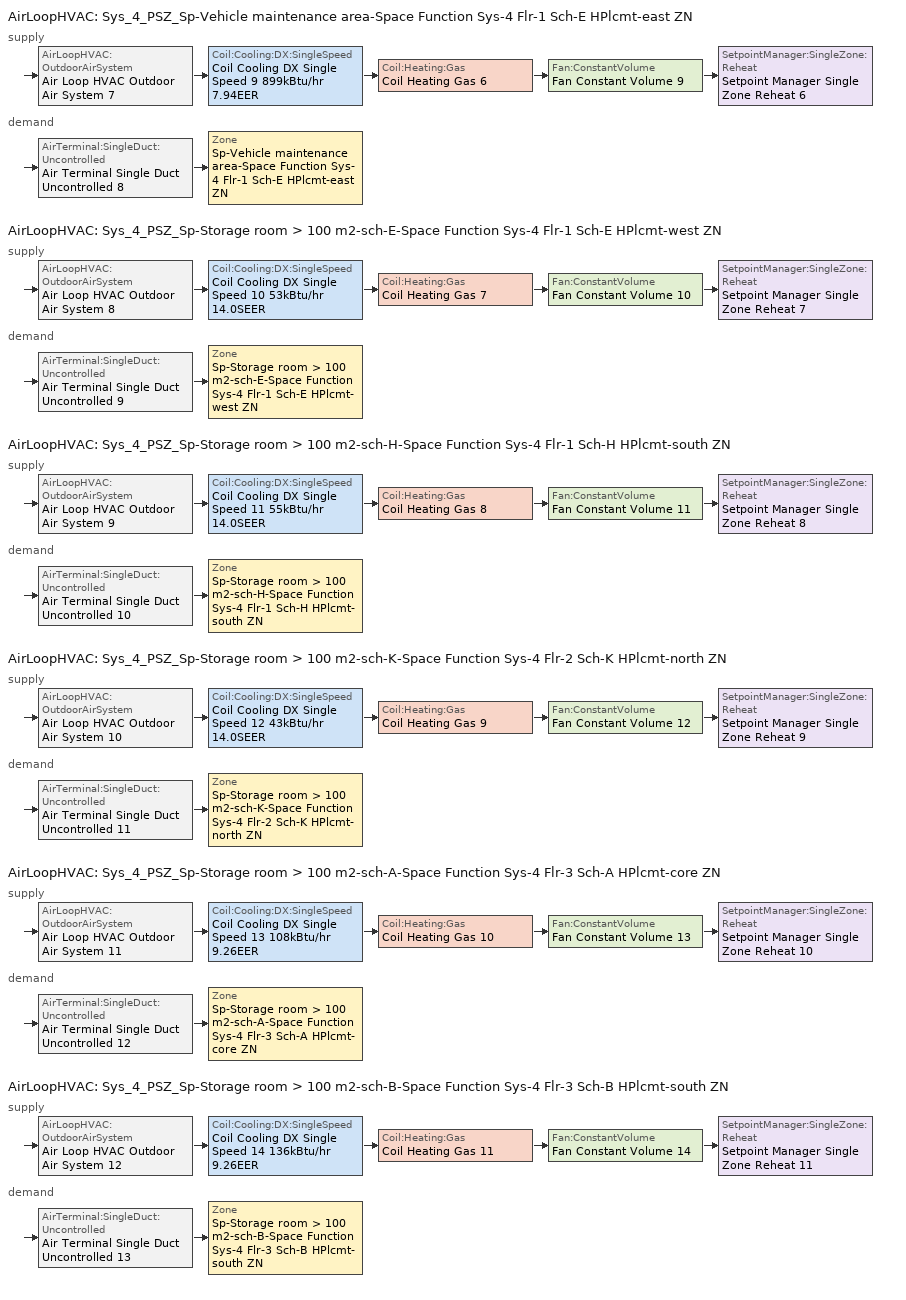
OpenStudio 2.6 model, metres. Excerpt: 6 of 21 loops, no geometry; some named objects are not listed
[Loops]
AirLoopHVAC 'Sys_4_PSZ_Sp-Vehicle maintenance area-Space Function Sys-4 Flr-1 Sch-E HPlcmt-east ZN'
 supply: AirLoopHVAC:OutdoorAirSystem 'Air Loop HVAC Outdoor Air System 7' > Coil:Cooling:DX:SingleSpeed 'Coil Cooling DX Single Speed 9 899kBtu/hr 7.94EER' > Coil:Heating:Gas 'Coil Heating Gas 6' > Fan:ConstantVolume 'Fan Constant Volume 9' > SetpointManager:SingleZone:Reheat 'Setpoint Manager Single Zone Reheat 6'
 demand: AirTerminal:SingleDuct:Uncontrolled 'Air Terminal Single Duct Uncontrolled 8' > Zone 'Sp-Vehicle maintenance area-Space Function Sys-4 Flr-1 Sch-E HPlcmt-east ZN'
AirLoopHVAC 'Sys_4_PSZ_Sp-Storage room > 100 m2-sch-E-Space Function Sys-4 Flr-1 Sch-E HPlcmt-west ZN'
 supply: AirLoopHVAC:OutdoorAirSystem 'Air Loop HVAC Outdoor Air System 8' > Coil:Cooling:DX:SingleSpeed 'Coil Cooling DX Single Speed 10 53kBtu/hr 14.0SEER' > Coil:Heating:Gas 'Coil Heating Gas 7' > Fan:ConstantVolume 'Fan Constant Volume 10' > SetpointManager:SingleZone:Reheat 'Setpoint Manager Single Zone Reheat 7'
 demand: AirTerminal:SingleDuct:Uncontrolled 'Air Terminal Single Duct Uncontrolled 9' > Zone 'Sp-Storage room > 100 m2-sch-E-Space Function Sys-4 Flr-1 Sch-E HPlcmt-west ZN'
AirLoopHVAC 'Sys_4_PSZ_Sp-Storage room > 100 m2-sch-H-Space Function Sys-4 Flr-1 Sch-H HPlcmt-south ZN'
 supply: AirLoopHVAC:OutdoorAirSystem 'Air Loop HVAC Outdoor Air System 9' > Coil:Cooling:DX:SingleSpeed 'Coil Cooling DX Single Speed 11 55kBtu/hr 14.0SEER' > Coil:Heating:Gas 'Coil Heating Gas 8' > Fan:ConstantVolume 'Fan Constant Volume 11' > SetpointManager:SingleZone:Reheat 'Setpoint Manager Single Zone Reheat 8'
 demand: AirTerminal:SingleDuct:Uncontrolled 'Air Terminal Single Duct Uncontrolled 10' > Zone 'Sp-Storage room > 100 m2-sch-H-Space Function Sys-4 Flr-1 Sch-H HPlcmt-south ZN'
AirLoopHVAC 'Sys_4_PSZ_Sp-Storage room > 100 m2-sch-K-Space Function Sys-4 Flr-2 Sch-K HPlcmt-north ZN'
 supply: AirLoopHVAC:OutdoorAirSystem 'Air Loop HVAC Outdoor Air System 10' > Coil:Cooling:DX:SingleSpeed 'Coil Cooling DX Single Speed 12 43kBtu/hr 14.0SEER' > Coil:Heating:Gas 'Coil Heating Gas 9' > Fan:ConstantVolume 'Fan Constant Volume 12' > SetpointManager:SingleZone:Reheat 'Setpoint Manager Single Zone Reheat 9'
 demand: AirTerminal:SingleDuct:Uncontrolled 'Air Terminal Single Duct Uncontrolled 11' > Zone 'Sp-Storage room > 100 m2-sch-K-Space Function Sys-4 Flr-2 Sch-K HPlcmt-north ZN'
AirLoopHVAC 'Sys_4_PSZ_Sp-Storage room > 100 m2-sch-A-Space Function Sys-4 Flr-3 Sch-A HPlcmt-core ZN'
 supply: AirLoopHVAC:OutdoorAirSystem 'Air Loop HVAC Outdoor Air System 11' > Coil:Cooling:DX:SingleSpeed 'Coil Cooling DX Single Speed 13 108kBtu/hr 9.26EER' > Coil:Heating:Gas 'Coil Heating Gas 10' > Fan:ConstantVolume 'Fan Constant Volume 13' > SetpointManager:SingleZone:Reheat 'Setpoint Manager Single Zone Reheat 10'
 demand: AirTerminal:SingleDuct:Uncontrolled 'Air Terminal Single Duct Uncontrolled 12' > Zone 'Sp-Storage room > 100 m2-sch-A-Space Function Sys-4 Flr-3 Sch-A HPlcmt-core ZN'
AirLoopHVAC 'Sys_4_PSZ_Sp-Storage room > 100 m2-sch-B-Space Function Sys-4 Flr-3 Sch-B HPlcmt-south ZN'
 supply: AirLoopHVAC:OutdoorAirSystem 'Air Loop HVAC Outdoor Air System 12' > Coil:Cooling:DX:SingleSpeed 'Coil Cooling DX Single Speed 14 136kBtu/hr 9.26EER' > Coil:Heating:Gas 'Coil Heating Gas 11' > Fan:ConstantVolume 'Fan Constant Volume 14' > SetpointManager:SingleZone:Reheat 'Setpoint Manager Single Zone Reheat 11'
 demand: AirTerminal:SingleDuct:Uncontrolled 'Air Terminal Single Duct Uncontrolled 13' > Zone 'Sp-Storage room > 100 m2-sch-B-Space Function Sys-4 Flr-3 Sch-B HPlcmt-south ZN'
[Sizing:Zone] Zone Cooling Design Supply Air Temperature Input Method=SupplyAirTemperature; Zone Cooling Design Supply Air Temperature {C}=13; Zone Cooling Design Supply Air Temperature Difference {deltaC}=11.11; Zone Heating Design Supply Air Temperature Input Method=SupplyAirTemperature; Zone Heating Design Supply Air Temperature {C}=43; Zone Heating Design Supply Air Temperature Difference {deltaC}=11.11; Zone Cooling Design Supply Air Humidity Ratio {kg-H2O/kg-air}=0.0085; Zone Heating Design Supply Air Humidity Ratio {kg-H2O/kg-air}=0.008; Zone Heating Sizing Factor=1.3; Zone Cooling Sizing Factor=1.1; Cooling Design Air Flow Method=DesignDay; Heating Design Air Flow Method=DesignDay; Account for Dedicated Outdoor Air System=No; Dedicated Outdoor Air System Control Strategy=NeutralSupplyAir; Dedicated Outdoor Air Low Setpoint Temperature for Design {C}=autosize; Dedicated Outdoor Air High Setpoint Temperature for Design {C}=autosize
Sp-Vehicle maintenance area-Space Function Sys-4 Flr-1 Sch-E HPlcmt-east ZN; Sp-Storage room > 100 m2-sch-E-Space Function Sys-4 Flr-1 Sch-E HPlcmt-west ZN; Sp-Storage room > 100 m2-sch-H-Space Function Sys-4 Flr-1 Sch-H HPlcmt-south ZN; Sp-Storage room > 100 m2-sch-K-Space Function Sys-4 Flr-2 Sch-K HPlcmt-north ZN; Sp-Storage room > 100 m2-sch-A-Space Function Sys-4 Flr-3 Sch-A HPlcmt-core ZN; Sp-Storage room > 100 m2-sch-B-Space Function Sys-4 Flr-3 Sch-B HPlcmt-south ZN
[Zone equipment]
Sp-Vehicle maintenance area-Space Function Sys-4 Flr-1 Sch-E HPlcmt-east ZN: Air Terminal Single Duct Uncontrolled 8, Zone HVAC Baseboard Convective Water 8
Sp-Storage room > 100 m2-sch-E-Space Function Sys-4 Flr-1 Sch-E HPlcmt-west ZN: Air Terminal Single Duct Uncontrolled 9, Zone HVAC Baseboard Convective Water 9
Sp-Storage room > 100 m2-sch-H-Space Function Sys-4 Flr-1 Sch-H HPlcmt-south ZN: Air Terminal Single Duct Uncontrolled 10, Zone HVAC Baseboard Convective Water 10
Sp-Storage room > 100 m2-sch-K-Space Function Sys-4 Flr-2 Sch-K HPlcmt-north ZN: Air Terminal Single Duct Uncontrolled 11, Zone HVAC Baseboard Convective Water 11
Sp-Storage room > 100 m2-sch-A-Space Function Sys-4 Flr-3 Sch-A HPlcmt-core ZN: Air Terminal Single Duct Uncontrolled 12, Zone HVAC Baseboard Convective Water 12
Sp-Storage room > 100 m2-sch-B-Space Function Sys-4 Flr-3 Sch-B HPlcmt-south ZN: Air Terminal Single Duct Uncontrolled 13, Zone HVAC Baseboard Convective Water 13
[AirLoopHVAC] Design Supply Air Flow Rate {m3/s}=AutoSize
Name | Availability Schedule
Sys_4_PSZ_Sp-Vehicle maintenance area-Space Function Sys-4 Flr-1 Sch-E HPlcmt-east ZN | Sys_4_PSZ_Sp-Vehicle maintenance area-Space Function Sys-4 Flr-1 Sch-E HPlcmt-east ZN Occ Sch
Sys_4_PSZ_Sp-Storage room > 100 m2-sch-E-Space Function Sys-4 Flr-1 Sch-E HPlcmt-west ZN | Sys_4_PSZ_Sp-Storage room > 100 m2-sch-E-Space Function Sys-4 Flr-1 Sch-E HPlcmt-west ZN Occ Sch
Sys_4_PSZ_Sp-Storage room > 100 m2-sch-H-Space Function Sys-4 Flr-1 Sch-H HPlcmt-south ZN | Sys_4_PSZ_Sp-Storage room > 100 m2-sch-H-Space Function Sys-4 Flr-1 Sch-H HPlcmt-south ZN Occ Sch
Sys_4_PSZ_Sp-Storage room > 100 m2-sch-K-Space Function Sys-4 Flr-2 Sch-K HPlcmt-north ZN | Sys_4_PSZ_Sp-Storage room > 100 m2-sch-K-Space Function Sys-4 Flr-2 Sch-K HPlcmt-north ZN Occ Sch
Sys_4_PSZ_Sp-Storage room > 100 m2-sch-A-Space Function Sys-4 Flr-3 Sch-A HPlcmt-core ZN | Sys_4_PSZ_Sp-Storage room > 100 m2-sch-A-Space Function Sys-4 Flr-3 Sch-A HPlcmt-core ZN Occ Sch
Sys_4_PSZ_Sp-Storage room > 100 m2-sch-B-Space Function Sys-4 Flr-3 Sch-B HPlcmt-south ZN | Sys_4_PSZ_Sp-Storage room > 100 m2-sch-B-Space Function Sys-4 Flr-3 Sch-B HPlcmt-south ZN Occ Sch
[Sizing:System] Type of Load to Size On=Sensible; Design Outdoor Air Flow Rate {m3/s}=Autosize; Minimum System Air Flow Ratio=1; Preheat Design Temperature {C}=7; Preheat Design Humidity Ratio {kg-H2O/kg-Air}=0.008; Precool Design Temperature {C}=13; Precool Design Humidity Ratio {kg-H2O/kg-Air}=0.008; Central Cooling Design Supply Air Temperature {C}=13; Central Heating Design Supply Air Temperature {C}=43; Sizing Option=NonCoincident; 100% Outdoor Air in Cooling=No; 100% Outdoor Air in Heating=No; Central Cooling Design Supply Air Humidity Ratio {kg-H2O/kg-Air}=0.0085; Central Heating Design Supply Air Humidity Ratio {kg-H2O/kg-Air}=0.008; Cooling Design Air Flow Method=DesignDay; Cooling Design Air Flow Rate {m3/s}=0; Heating Design Air Flow Method=DesignDay; Heating Design Air Flow Rate {m3/s}=0; System Outdoor Air Method=ZoneSum; Zone Maximum Outdoor Air Fraction=1; Cooling Supply Air Flow Rate Per Floor Area {m3/s-m2}=0.00996765; Cooling Fraction of Autosized Cooling Supply Air Flow Rate=1; Cooling Supply Air Flow Rate Per Unit Cooling Capacity {m3/s-W}=3.94755e-05; Heating Supply Air Flow Rate Per Floor Area {m3/s-m2}=0.00996765; Heating Fraction of Autosized Heating Supply Air Flow Rate=1; Heating Fraction of Autosized Cooling Supply Air Flow Rate=1; Heating Supply Air Flow Rate Per Unit Heating Capacity {m3/s-W}=3.15882e-05; Cooling Design Capacity Method=CoolingDesignCapacity; Cooling Design Capacity {W}=autosize; Cooling Design Capacity Per Floor Area {W/m2}=234.7; Fraction of Autosized Cooling Design Capacity=1; Heating Design Capacity Method=HeatingDesignCapacity; Heating Design Capacity {W}=autosize; Heating Design Capacity Per Floor Area {W/m2}=157; Fraction of Autosized Heating Design Capacity=1; Central Cooling Capacity Control Method=OnOff
Sys_4_PSZ_Sp-Vehicle maintenance area-Space Function Sys-4 Flr-1 Sch-E HPlcmt-east ZN; Sys_4_PSZ_Sp-Storage room > 100 m2-sch-E-Space Function Sys-4 Flr-1 Sch-E HPlcmt-west ZN; Sys_4_PSZ_Sp-Storage room > 100 m2-sch-H-Space Function Sys-4 Flr-1 Sch-H HPlcmt-south ZN; Sys_4_PSZ_Sp-Storage room > 100 m2-sch-K-Space Function Sys-4 Flr-2 Sch-K HPlcmt-north ZN; Sys_4_PSZ_Sp-Storage room > 100 m2-sch-A-Space Function Sys-4 Flr-3 Sch-A HPlcmt-core ZN; Sys_4_PSZ_Sp-Storage room > 100 m2-sch-B-Space Function Sys-4 Flr-3 Sch-B HPlcmt-south ZN
[Fan:ConstantVolume] Availability Schedule=Always On Discrete; Fan Efficiency=0.39975; Pressure Rise {Pa}=640; Maximum Flow Rate {m3/s}=AutoSize; Motor Efficiency=0.615
Fan Constant Volume 9; Fan Constant Volume 10; Fan Constant Volume 11; Fan Constant Volume 12; Fan Constant Volume 13; Fan Constant Volume 14
[Coil:Cooling:DX:SingleSpeed] Availability Schedule=Always On Discrete; Rated Total Cooling Capacity {W}=autosize; Rated Sensible Heat Ratio=autosize; Rated Air Flow Rate {m3/s}=autosize; Rated Evaporator Fan Power Per Volume Flow Rate {W/(m3/s)}=773.3; Total Cooling Capacity Function of Temperature Curve=DXCOOL-NECB2011-REF-CAPFT; Total Cooling Capacity Function of Flow Fraction Curve=DXCOOL-NECB2011-REF-CAPFFLOW; Energy Input Ratio Function of Temperature Curve=DXCOOL-NECB2011-REF-COOLEIRFT; Energy Input Ratio Function of Flow Fraction Curve=DXCOOL-NECB2011-REF-COOLEIRFFLOW; Part Load Fraction Correlation Curve=DXCOOL-NECB2011-REF-COOLPLFFPLR; Condenser Type=AirCooled; Evaporative Condenser Effectiveness=0; Evaporative Condenser Air Flow Rate {m3/s}=Autosize; Evaporative Condenser Pump Rated Power Consumption {W}=Autosize; Crankcase Heater Capacity {W}=0; Maximum Outdoor Dry-Bulb Temperature for Crankcase Heater Operation {C}=0; Basin Heater Capacity {W/K}=0; Basin Heater Setpoint Temperature {C}=10
Name | Rated COP {W/W}
Coil Cooling DX Single Speed 9 899kBtu/hr 7.94EER | 3.24325
Coil Cooling DX Single Speed 10 53kBtu/hr 14.0SEER; Coil Cooling DX Single Speed 11 55kBtu/hr 14.0SEER; Coil Cooling DX Single Speed 12 43kBtu/hr 14.0SEER | 3.8248
Coil Cooling DX Single Speed 13 108kBtu/hr 9.26EER | 3.20845
Coil Cooling DX Single Speed 14 136kBtu/hr 9.26EER | 3.22846
[Controller:OutdoorAir] Minimum Outdoor Air Flow Rate {m3/s}=autosize; Maximum Outdoor Air Flow Rate {m3/s}=Autosize; Economizer Control Action Type=ModulateFlow; Lockout Type=NoLockout; Minimum Limit Type=FixedMinimum; High Humidity Control=No; Heat Recovery Bypass Control Type=BypassWhenOAFlowGreaterThanMinimum
Name | Economizer Control Type | Minimum Outdoor Air Schedule | Controller Mechanical Ventilation | Economizer Maximum Limit Dry-Bulb Temperature {C} | Economizer Maximum Limit Enthalpy {J/kg} | Economizer Minimum Limit Dry-Bulb Temperature {C}
Controller Outdoor Air 7 | DifferentialEnthalpy | Sys_4_PSZ_Sp-Vehicle maintenance area-Space Function Sys-4 Flr-1 Sch-E HPlcmt-east ZN Occ Sch | Controller Mechanical Ventilation 7
Controller Outdoor Air 8 | NoEconomizer | Sys_4_PSZ_Sp-Storage room > 100 m2-sch-E-Space Function Sys-4 Flr-1 Sch-E HPlcmt-west ZN Occ Sch | Controller Mechanical Ventilation 8 | 28 | 64000 | -100
Controller Outdoor Air 9 | NoEconomizer | Sys_4_PSZ_Sp-Storage room > 100 m2-sch-H-Space Function Sys-4 Flr-1 Sch-H HPlcmt-south ZN Occ Sch | Controller Mechanical Ventilation 9 | 28 | 64000 | -100
Controller Outdoor Air 10 | NoEconomizer | Sys_4_PSZ_Sp-Storage room > 100 m2-sch-K-Space Function Sys-4 Flr-2 Sch-K HPlcmt-north ZN Occ Sch | Controller Mechanical Ventilation 10 | 28 | 64000 | -100
Controller Outdoor Air 11 | DifferentialEnthalpy | Sys_4_PSZ_Sp-Storage room > 100 m2-sch-A-Space Function Sys-4 Flr-3 Sch-A HPlcmt-core ZN Occ Sch | Controller Mechanical Ventilation 11
Controller Outdoor Air 12 | DifferentialEnthalpy | Sys_4_PSZ_Sp-Storage room > 100 m2-sch-B-Space Function Sys-4 Flr-3 Sch-B HPlcmt-south ZN Occ Sch | Controller Mechanical Ventilation 12
[Controller:MechanicalVentilation] Availability Schedule=Always On Discrete; System Outdoor Air Method=ZoneSum
Controller Mechanical Ventilation 7; Controller Mechanical Ventilation 8; Controller Mechanical Ventilation 9; Controller Mechanical Ventilation 10; Controller Mechanical Ventilation 11; Controller Mechanical Ventilation 12
[AirLoopHVAC:OutdoorAirSystem]
Name | Controller
Air Loop HVAC Outdoor Air System 7 | Controller Outdoor Air 7
Air Loop HVAC Outdoor Air System 8 | Controller Outdoor Air 8
Air Loop HVAC Outdoor Air System 9 | Controller Outdoor Air 9
Air Loop HVAC Outdoor Air System 10 | Controller Outdoor Air 10
Air Loop HVAC Outdoor Air System 11 | Controller Outdoor Air 11
Air Loop HVAC Outdoor Air System 12 | Controller Outdoor Air 12
[AirTerminal:SingleDuct:Uncontrolled] Availability Schedule=Always On Discrete; Maximum Air Flow Rate {m3/s}=AutoSize
Air Terminal Single Duct Uncontrolled 8; Air Terminal Single Duct Uncontrolled 9; Air Terminal Single Duct Uncontrolled 10; Air Terminal Single Duct Uncontrolled 11; Air Terminal Single Duct Uncontrolled 12; Air Terminal Single Duct Uncontrolled 13
[Coil:Heating:Gas] Availability Schedule=Always On Discrete; Nominal Capacity {W}=AutoSize; Parasitic Electric Load {W}=0; Part Load Fraction Correlation Curve=FURNACE-EFFPLR-NECB2011; Parasitic Gas Load {W}=0
Name | Gas Burner Efficiency
Coil Heating Gas 6; Coil Heating Gas 7; Coil Heating Gas 8; Coil Heating Gas 10; Coil Heating Gas 11 | 0.81
Coil Heating Gas 9 | 0.924
[SetpointManager:SingleZone:Reheat] Minimum Supply Air Temperature {C}=13; Maximum Supply Air Temperature {C}=43
Name | Control Zone
Setpoint Manager Single Zone Reheat 6 | Sp-Vehicle maintenance area-Space Function Sys-4 Flr-1 Sch-E HPlcmt-east ZN
Setpoint Manager Single Zone Reheat 7 | Sp-Storage room > 100 m2-sch-E-Space Function Sys-4 Flr-1 Sch-E HPlcmt-west ZN
Setpoint Manager Single Zone Reheat 8 | Sp-Storage room > 100 m2-sch-H-Space Function Sys-4 Flr-1 Sch-H HPlcmt-south ZN
Setpoint Manager Single Zone Reheat 9 | Sp-Storage room > 100 m2-sch-K-Space Function Sys-4 Flr-2 Sch-K HPlcmt-north ZN
Setpoint Manager Single Zone Reheat 10 | Sp-Storage room > 100 m2-sch-A-Space Function Sys-4 Flr-3 Sch-A HPlcmt-core ZN
Setpoint Manager Single Zone Reheat 11 | Sp-Storage room > 100 m2-sch-B-Space Function Sys-4 Flr-3 Sch-B HPlcmt-south ZN
[HeatExchanger:AirToAir:SensibleAndLatent] Availability Schedule=Always On Discrete; Nominal Supply Air Flow Rate {m3/s}=autosize; Sensible Effectiveness at 100% Heating Air Flow=0.5; Latent Effectiveness at 100% Heating Air Flow=0.5; Sensible Effectiveness at 75% Heating Air Flow=0.5; Latent Effectiveness at 75% Heating Air Flow=0.5; Sensible Effectiveness at 100% Cooling Air Flow=0.5; Latent Effectiveness at 100% Cooling Air Flow=0.5; Sensible Effectiveness at 75% Cooling Air Flow=0.5; Latent Effectiveness at 75% Cooling Air Flow=0.5; Supply Air Outlet Temperature Control=Yes; Heat Exchanger Type=Rotary; Frost Control Type=ExhaustOnly; Threshold Temperature {C}=-23.3; Initial Defrost Time Fraction=0.167; Rate of Defrost Time Fraction Increase {1/K}=1.44; Economizer Lockout=Yes
Name | Nominal Electric Power {W}
Sys_1_Make-up air unit ERV | 1585.41
Sys_3_PSZ Sp-Convention centre exhibit space-Space Function Sys-3 Flr-3 Sch-C HPlcmt-west ZN ERV | 1211.81
Sys_3_PSZ Sp-Dormitory living quarters-Space Function Sys-3 Flr-2 Sch-G HPlcmt-south ZN ERV | 801.761
Sys_3_PSZ Sp-Workshop-Space Function Sys-3 Flr-2 Sch-A HPlcmt-east ZN ERV | 2646.99
Sys_4_PSZ_Sp-Storage room <= 5 m2 <= 100 m2-sch-I-Space Function Sys-4 Flr-4 Sch-I HPlcmt-core ZN ERV; Sys_4_PSZ_Sp-Storage room > 100 m2-sch-A-Space Function Sys-4 Flr-3 Sch-A HPlcmt-core ZN ERV; Sys_4_PSZ_Sp-Storage room > 100 m2-sch-I-Space Function Sys-4 Flr-1 Sch-I HPlcmt-core ZN ERV | 687.8575
Sys_4_PSZ_Sp-Storage room <= 5 m2 <= 100 m2-sch-J-Space Function Sys-4 Flr-4 Sch-J HPlcmt-south ZN ERV; Sys_4_PSZ_Sp-Storage room <= 5 m2 <= 100 m2-sch-K-Space Function Sys-4 Flr-4 Sch-K HPlcmt-east ZN ERV; Sys_4_PSZ_Sp-Storage room > 100 m2-sch-B-Space Function Sys-4 Flr-3 Sch-B HPlcmt-south ZN ERV; Sys_4_PSZ_Sp-Storage room > 100 m2-sch-C-Space Function Sys-4 Flr-4 Sch-C HPlcmt-north ZN ERV; Sys_4_PSZ_Sp-Storage room > 100 m2-sch-D-Space Function Sys-4 Flr-3 Sch-D HPlcmt-east ZN ERV; Sys_4_PSZ_Sp-Storage room > 100 m2-sch-E-Space Function Sys-4 Flr-1 Sch-E HPlcmt-west ZN ERV; Sys_4_PSZ_Sp-Storage room > 100 m2-sch-F-Space Function Sys-4 Flr-3 Sch-F HPlcmt-north ZN ERV; Sys_4_PSZ_Sp-Storage room > 100 m2-sch-G-Space Function Sys-4 Flr-1 Sch-G HPlcmt-north ZN ERV; Sys_4_PSZ_Sp-Storage room > 100 m2-sch-H-Space Function Sys-4 Flr-1 Sch-H HPlcmt-south ZN ERV; Sys_4_PSZ_Sp-Storage room > 100 m2-sch-J-Space Function Sys-4 Flr-4 Sch-J HPlcmt-west ZN ERV; Sys_4_PSZ_Sp-Storage room > 100 m2-sch-K-Space Function Sys-4 Flr-2 Sch-K HPlcmt-north ZN ERV | 528.393
Sys_4_PSZ_Sp-Vehicle maintenance area-Space Function Sys-4 Flr-1 Sch-E HPlcmt-east ZN ERV | 10301.3
[SetpointManager:OutdoorAirPretreat] Minimum Setpoint Temperature {C}=-99; Maximum Setpoint Temperature {C}=99; Minimum Setpoint Humidity Ratio {kgWater/kgDryAir}=1e-05; Maximum Setpoint Humidity Ratio {kgWater/kgDryAir}=1
Setpoint Manager Outdoor Air Pretreat 1; Setpoint Manager Outdoor Air Pretreat 2; Setpoint Manager Outdoor Air Pretreat 3; Setpoint Manager Outdoor Air Pretreat 4; Setpoint Manager Outdoor Air Pretreat 5; Setpoint Manager Outdoor Air Pretreat 6; Setpoint Manager Outdoor Air Pretreat 7; Setpoint Manager Outdoor Air Pretreat 8; Setpoint Manager Outdoor Air Pretreat 9; Setpoint Manager Outdoor Air Pretreat 10; Setpoint Manager Outdoor Air Pretreat 11; Setpoint Manager Outdoor Air Pretreat 12; Setpoint Manager Outdoor Air Pretreat 13; Setpoint Manager Outdoor Air Pretreat 14; Setpoint Manager Outdoor Air Pretreat 15; Setpoint Manager Outdoor Air Pretreat 16; Setpoint Manager Outdoor Air Pretreat 17; Setpoint Manager Outdoor Air Pretreat 18; Setpoint Manager Outdoor Air Pretreat 19
[AvailabilityManager:NightCycle] Control Type=CycleOnAny; Thermostat Tolerance {deltaC}=1; Cycling Run Time {s}=3600
Availability Manager Night Cycle 1; Availability Manager Night Cycle 2; Availability Manager Night Cycle 3; Availability Manager Night Cycle 4; Availability Manager Night Cycle 5; Availability Manager Night Cycle 6; Availability Manager Night Cycle 7; Availability Manager Night Cycle 8; Availability Manager Night Cycle 9; Availability Manager Night Cycle 10; Availability Manager Night Cycle 11; Availability Manager Night Cycle 12; Availability Manager Night Cycle 13; Availability Manager Night Cycle 14; Availability Manager Night Cycle 15; Availability Manager Night Cycle 16; Availability Manager Night Cycle 17; Availability Manager Night Cycle 18; Availability Manager Night Cycle 19
[Schedule:Ruleset]
Name | Default Day Schedule | Summer Design Day Schedule | Winter Design Day Schedule
Sys_4_PSZ_Sp-Storage room > 100 m2-sch-A-Space Function Sys-4 Flr-3 Sch-A HPlcmt-core ZN Occ Sch | Sys_4_PSZ_Sp-Storage room > 100 m2-sch-A-Space Function Sys-4 Flr-3 Sch-A HPlcmt-core ZN Occ Sch Default | Sys_4_PSZ_Sp-Storage room > 100 m2-sch-A-Space Function Sys-4 Flr-3 Sch-A HPlcmt-core ZN Occ Sch Summer Design Day | Sys_4_PSZ_Sp-Storage room > 100 m2-sch-A-Space Function Sys-4 Flr-3 Sch-A HPlcmt-core ZN Occ Sch Winter Design Day
Sys_4_PSZ_Sp-Storage room > 100 m2-sch-B-Space Function Sys-4 Flr-3 Sch-B HPlcmt-south ZN Occ Sch | Sys_4_PSZ_Sp-Storage room > 100 m2-sch-B-Space Function Sys-4 Flr-3 Sch-B HPlcmt-south ZN Occ Sch Default | Sys_4_PSZ_Sp-Storage room > 100 m2-sch-B-Space Function Sys-4 Flr-3 Sch-B HPlcmt-south ZN Occ Sch Summer Design Day | Sys_4_PSZ_Sp-Storage room > 100 m2-sch-B-Space Function Sys-4 Flr-3 Sch-B HPlcmt-south ZN Occ Sch Winter Design Day
Sys_4_PSZ_Sp-Storage room > 100 m2-sch-E-Space Function Sys-4 Flr-1 Sch-E HPlcmt-west ZN Occ Sch | Sys_4_PSZ_Sp-Storage room > 100 m2-sch-E-Space Function Sys-4 Flr-1 Sch-E HPlcmt-west ZN Occ Sch Default | Sys_4_PSZ_Sp-Storage room > 100 m2-sch-E-Space Function Sys-4 Flr-1 Sch-E HPlcmt-west ZN Occ Sch Summer Design Day | Sys_4_PSZ_Sp-Storage room > 100 m2-sch-E-Space Function Sys-4 Flr-1 Sch-E HPlcmt-west ZN Occ Sch Winter Design Day
Sys_4_PSZ_Sp-Storage room > 100 m2-sch-H-Space Function Sys-4 Flr-1 Sch-H HPlcmt-south ZN Occ Sch | Sys_4_PSZ_Sp-Storage room > 100 m2-sch-H-Space Function Sys-4 Flr-1 Sch-H HPlcmt-south ZN Occ Sch Default | Sys_4_PSZ_Sp-Storage room > 100 m2-sch-H-Space Function Sys-4 Flr-1 Sch-H HPlcmt-south ZN Occ Sch Summer Design Day | Sys_4_PSZ_Sp-Storage room > 100 m2-sch-H-Space Function Sys-4 Flr-1 Sch-H HPlcmt-south ZN Occ Sch Winter Design Day
Sys_4_PSZ_Sp-Storage room > 100 m2-sch-K-Space Function Sys-4 Flr-2 Sch-K HPlcmt-north ZN Occ Sch | Sys_4_PSZ_Sp-Storage room > 100 m2-sch-K-Space Function Sys-4 Flr-2 Sch-K HPlcmt-north ZN Occ Sch Default | Sys_4_PSZ_Sp-Storage room > 100 m2-sch-K-Space Function Sys-4 Flr-2 Sch-K HPlcmt-north ZN Occ Sch Summer Design Day | Sys_4_PSZ_Sp-Storage room > 100 m2-sch-K-Space Function Sys-4 Flr-2 Sch-K HPlcmt-north ZN Occ Sch Winter Design Day
Sys_4_PSZ_Sp-Vehicle maintenance area-Space Function Sys-4 Flr-1 Sch-E HPlcmt-east ZN Occ Sch | Sys_4_PSZ_Sp-Vehicle maintenance area-Space Function Sys-4 Flr-1 Sch-E HPlcmt-east ZN Occ Sch Default | Sys_4_PSZ_Sp-Vehicle maintenance area-Space Function Sys-4 Flr-1 Sch-E HPlcmt-east ZN Occ Sch Summer Design Day | Sys_4_PSZ_Sp-Vehicle maintenance area-Space Function Sys-4 Flr-1 Sch-E HPlcmt-east ZN Occ Sch Winter Design Day
[Schedule:Day]
Sys_4_PSZ_Sp-Storage room > 100 m2-sch-A-Space Function Sys-4 Flr-3 Sch-A HPlcmt-core ZN Occ Sch Default; Sys_4_PSZ_Sp-Storage room > 100 m2-sch-A-Space Function Sys-4 Flr-3 Sch-A HPlcmt-core ZN Occ Sch Winter Design Day; Sys_4_PSZ_Sp-Storage room > 100 m2-sch-A-Space Function Sys-4 Flr-3 Sch-A HPlcmt-core ZN Occ Sch Summer Design Day; Sys_4_PSZ_Sp-Storage room > 100 m2-sch-B-Space Function Sys-4 Flr-3 Sch-B HPlcmt-south ZN Occ Sch Default; Sys_4_PSZ_Sp-Storage room > 100 m2-sch-B-Space Function Sys-4 Flr-3 Sch-B HPlcmt-south ZN Occ Sch Winter Design Day; Sys_4_PSZ_Sp-Storage room > 100 m2-sch-B-Space Function Sys-4 Flr-3 Sch-B HPlcmt-south ZN Occ Sch Summer Design Day; Sys_4_PSZ_Sp-Storage room > 100 m2-sch-E-Space Function Sys-4 Flr-1 Sch-E HPlcmt-west ZN Occ Sch Default; Sys_4_PSZ_Sp-Storage room > 100 m2-sch-E-Space Function Sys-4 Flr-1 Sch-E HPlcmt-west ZN Occ Sch Winter Design Day; Sys_4_PSZ_Sp-Storage room > 100 m2-sch-E-Space Function Sys-4 Flr-1 Sch-E HPlcmt-west ZN Occ Sch Summer Design Day; Sys_4_PSZ_Sp-Storage room > 100 m2-sch-H-Space Function Sys-4 Flr-1 Sch-H HPlcmt-south ZN Occ Sch Default; Sys_4_PSZ_Sp-Storage room > 100 m2-sch-H-Space Function Sys-4 Flr-1 Sch-H HPlcmt-south ZN Occ Sch Winter Design Day; Sys_4_PSZ_Sp-Storage room > 100 m2-sch-H-Space Function Sys-4 Flr-1 Sch-H HPlcmt-south ZN Occ Sch Summer Design Day; Sys_4_PSZ_Sp-Storage room > 100 m2-sch-H-Space Function Sys-4 Flr-1 Sch-H HPlcmt-south ZN Occ Sch Monday; Sys_4_PSZ_Sp-Storage room > 100 m2-sch-H-Space Function Sys-4 Flr-1 Sch-H HPlcmt-south ZN Occ Sch Tuesday; Sys_4_PSZ_Sp-Storage room > 100 m2-sch-H-Space Function Sys-4 Flr-1 Sch-H HPlcmt-south ZN Occ Sch Wednesday; Sys_4_PSZ_Sp-Storage room > 100 m2-sch-H-Space Function Sys-4 Flr-1 Sch-H HPlcmt-south ZN Occ Sch Thursday; Sys_4_PSZ_Sp-Storage room > 100 m2-sch-H-Space Function Sys-4 Flr-1 Sch-H HPlcmt-south ZN Occ Sch Friday; Sys_4_PSZ_Sp-Storage room > 100 m2-sch-H-Space Function Sys-4 Flr-1 Sch-H HPlcmt-south ZN Occ Sch Saturday; Sys_4_PSZ_Sp-Storage room > 100 m2-sch-H-Space Function Sys-4 Flr-1 Sch-H HPlcmt-south ZN Occ Sch Sunday; Sys_4_PSZ_Sp-Storage room > 100 m2-sch-K-Space Function Sys-4 Flr-2 Sch-K HPlcmt-north ZN Occ Sch Default; Sys_4_PSZ_Sp-Storage room > 100 m2-sch-K-Space Function Sys-4 Flr-2 Sch-K HPlcmt-north ZN Occ Sch Winter Design Day; Sys_4_PSZ_Sp-Storage room > 100 m2-sch-K-Space Function Sys-4 Flr-2 Sch-K HPlcmt-north ZN Occ Sch Summer Design Day; Sys_4_PSZ_Sp-Vehicle maintenance area-Space Function Sys-4 Flr-1 Sch-E HPlcmt-east ZN Occ Sch Default; Sys_4_PSZ_Sp-Vehicle maintenance area-Space Function Sys-4 Flr-1 Sch-E HPlcmt-east ZN Occ Sch Winter Design Day; Sys_4_PSZ_Sp-Vehicle maintenance area-Space Function Sys-4 Flr-1 Sch-E HPlcmt-east ZN Occ Sch Summer Design Day: 24, 0, 1
Sys_4_PSZ_Sp-Storage room > 100 m2-sch-A-Space Function Sys-4 Flr-3 Sch-A HPlcmt-core ZN Occ Sch Monday; Sys_4_PSZ_Sp-Storage room > 100 m2-sch-A-Space Function Sys-4 Flr-3 Sch-A HPlcmt-core ZN Occ Sch Tuesday; Sys_4_PSZ_Sp-Storage room > 100 m2-sch-A-Space Function Sys-4 Flr-3 Sch-A HPlcmt-core ZN Occ Sch Wednesday; Sys_4_PSZ_Sp-Storage room > 100 m2-sch-A-Space Function Sys-4 Flr-3 Sch-A HPlcmt-core ZN Occ Sch Thursday; Sys_4_PSZ_Sp-Storage room > 100 m2-sch-A-Space Function Sys-4 Flr-3 Sch-A HPlcmt-core ZN Occ Sch Friday; Sys_4_PSZ_Sp-Storage room > 100 m2-sch-E-Space Function Sys-4 Flr-1 Sch-E HPlcmt-west ZN Occ Sch Monday; Sys_4_PSZ_Sp-Storage room > 100 m2-sch-E-Space Function Sys-4 Flr-1 Sch-E HPlcmt-west ZN Occ Sch Tuesday; Sys_4_PSZ_Sp-Storage room > 100 m2-sch-E-Space Function Sys-4 Flr-1 Sch-E HPlcmt-west ZN Occ Sch Wednesday; Sys_4_PSZ_Sp-Storage room > 100 m2-sch-E-Space Function Sys-4 Flr-1 Sch-E HPlcmt-west ZN Occ Sch Thursday; Sys_4_PSZ_Sp-Storage room > 100 m2-sch-E-Space Function Sys-4 Flr-1 Sch-E HPlcmt-west ZN Occ Sch Friday; Sys_4_PSZ_Sp-Vehicle maintenance area-Space Function Sys-4 Flr-1 Sch-E HPlcmt-east ZN Occ Sch Monday; Sys_4_PSZ_Sp-Vehicle maintenance area-Space Function Sys-4 Flr-1 Sch-E HPlcmt-east ZN Occ Sch Tuesday; Sys_4_PSZ_Sp-Vehicle maintenance area-Space Function Sys-4 Flr-1 Sch-E HPlcmt-east ZN Occ Sch Wednesday; Sys_4_PSZ_Sp-Vehicle maintenance area-Space Function Sys-4 Flr-1 Sch-E HPlcmt-east ZN Occ Sch Thursday; Sys_4_PSZ_Sp-Vehicle maintenance area-Space Function Sys-4 Flr-1 Sch-E HPlcmt-east ZN Occ Sch Friday: 8, 0, 0, 19, 0, 1, 24, 0, 0
Sys_4_PSZ_Sp-Storage room > 100 m2-sch-A-Space Function Sys-4 Flr-3 Sch-A HPlcmt-core ZN Occ Sch Saturday; Sys_4_PSZ_Sp-Storage room > 100 m2-sch-A-Space Function Sys-4 Flr-3 Sch-A HPlcmt-core ZN Occ Sch Sunday; Sys_4_PSZ_Sp-Storage room > 100 m2-sch-E-Space Function Sys-4 Flr-1 Sch-E HPlcmt-west ZN Occ Sch Sunday; Sys_4_PSZ_Sp-Vehicle maintenance area-Space Function Sys-4 Flr-1 Sch-E HPlcmt-east ZN Occ Sch Sunday: 24, 0, 0
Sys_4_PSZ_Sp-Storage room > 100 m2-sch-B-Space Function Sys-4 Flr-3 Sch-B HPlcmt-south ZN Occ Sch Monday; Sys_4_PSZ_Sp-Storage room > 100 m2-sch-B-Space Function Sys-4 Flr-3 Sch-B HPlcmt-south ZN Occ Sch Tuesday; Sys_4_PSZ_Sp-Storage room > 100 m2-sch-B-Space Function Sys-4 Flr-3 Sch-B HPlcmt-south ZN Occ Sch Wednesday; Sys_4_PSZ_Sp-Storage room > 100 m2-sch-B-Space Function Sys-4 Flr-3 Sch-B HPlcmt-south ZN Occ Sch Thursday; Sys_4_PSZ_Sp-Storage room > 100 m2-sch-B-Space Function Sys-4 Flr-3 Sch-B HPlcmt-south ZN Occ Sch Friday: 1, 0, 1, 10, 0, 0, 24, 0, 1
Sys_4_PSZ_Sp-Storage room > 100 m2-sch-B-Space Function Sys-4 Flr-3 Sch-B HPlcmt-south ZN Occ Sch Saturday: 2, 0, 1, 10, 0, 0, 24, 0, 1
Sys_4_PSZ_Sp-Storage room > 100 m2-sch-B-Space Function Sys-4 Flr-3 Sch-B HPlcmt-south ZN Occ Sch Sunday: 1, 0, 0, 2, 0, 1, 11, 0, 0, 23, 0, 1, 24, 0, 0
Sys_4_PSZ_Sp-Storage room > 100 m2-sch-E-Space Function Sys-4 Flr-1 Sch-E HPlcmt-west ZN Occ Sch Saturday; Sys_4_PSZ_Sp-Vehicle maintenance area-Space Function Sys-4 Flr-1 Sch-E HPlcmt-east ZN Occ Sch Saturday: 9, 0, 0, 13, 0, 1, 24, 0, 0
Sys_4_PSZ_Sp-Storage room > 100 m2-sch-K-Space Function Sys-4 Flr-2 Sch-K HPlcmt-north ZN Occ Sch Monday; Sys_4_PSZ_Sp-Storage room > 100 m2-sch-K-Space Function Sys-4 Flr-2 Sch-K HPlcmt-north ZN Occ Sch Tuesday; Sys_4_PSZ_Sp-Storage room > 100 m2-sch-K-Space Function Sys-4 Flr-2 Sch-K HPlcmt-north ZN Occ Sch Wednesday; Sys_4_PSZ_Sp-Storage room > 100 m2-sch-K-Space Function Sys-4 Flr-2 Sch-K HPlcmt-north ZN Occ Sch Thursday; Sys_4_PSZ_Sp-Storage room > 100 m2-sch-K-Space Function Sys-4 Flr-2 Sch-K HPlcmt-north ZN Occ Sch Friday; Sys_4_PSZ_Sp-Storage room > 100 m2-sch-K-Space Function Sys-4 Flr-2 Sch-K HPlcmt-north ZN Occ Sch Saturday; Sys_4_PSZ_Sp-Storage room > 100 m2-sch-K-Space Function Sys-4 Flr-2 Sch-K HPlcmt-north ZN Occ Sch Sunday: 6, 0, 0, 20, 0, 1, 24, 0, 0
[Schedule:Rule] Date Specification Type=DateRange; Start Month=1; Start Day=1; End Month=12
Name | Schedule Ruleset | Rule Order | Day Schedule | Apply Monday | End Day | Apply Tuesday | Apply Wednesday | Apply Thursday | Apply Friday | Apply Saturday | Apply Sunday
Sys_4_PSZ_Sp-Storage room > 100 m2-sch-A-Space Function Sys-4 Flr-3 Sch-A HPlcmt-core ZN Occ Sch Monday Rule | Sys_4_PSZ_Sp-Storage room > 100 m2-sch-A-Space Function Sys-4 Flr-3 Sch-A HPlcmt-core ZN Occ Sch | 6 | Sys_4_PSZ_Sp-Storage room > 100 m2-sch-A-Space Function Sys-4 Flr-3 Sch-A HPlcmt-core ZN Occ Sch Monday | Yes | 25
Sys_4_PSZ_Sp-Storage room > 100 m2-sch-A-Space Function Sys-4 Flr-3 Sch-A HPlcmt-core ZN Occ Sch Tuesday Rule | Sys_4_PSZ_Sp-Storage room > 100 m2-sch-A-Space Function Sys-4 Flr-3 Sch-A HPlcmt-core ZN Occ Sch | 5 | Sys_4_PSZ_Sp-Storage room > 100 m2-sch-A-Space Function Sys-4 Flr-3 Sch-A HPlcmt-core ZN Occ Sch Tuesday |  | 26 | Yes
Sys_4_PSZ_Sp-Storage room > 100 m2-sch-A-Space Function Sys-4 Flr-3 Sch-A HPlcmt-core ZN Occ Sch Wednesday Rule | Sys_4_PSZ_Sp-Storage room > 100 m2-sch-A-Space Function Sys-4 Flr-3 Sch-A HPlcmt-core ZN Occ Sch | 4 | Sys_4_PSZ_Sp-Storage room > 100 m2-sch-A-Space Function Sys-4 Flr-3 Sch-A HPlcmt-core ZN Occ Sch Wednesday |  | 27 |  | Yes
Sys_4_PSZ_Sp-Storage room > 100 m2-sch-A-Space Function Sys-4 Flr-3 Sch-A HPlcmt-core ZN Occ Sch Thursday Rule | Sys_4_PSZ_Sp-Storage room > 100 m2-sch-A-Space Function Sys-4 Flr-3 Sch-A HPlcmt-core ZN Occ Sch | 3 | Sys_4_PSZ_Sp-Storage room > 100 m2-sch-A-Space Function Sys-4 Flr-3 Sch-A HPlcmt-core ZN Occ Sch Thursday |  | 28 |  |  | Yes
Sys_4_PSZ_Sp-Storage room > 100 m2-sch-A-Space Function Sys-4 Flr-3 Sch-A HPlcmt-core ZN Occ Sch Friday Rule | Sys_4_PSZ_Sp-Storage room > 100 m2-sch-A-Space Function Sys-4 Flr-3 Sch-A HPlcmt-core ZN Occ Sch | 2 | Sys_4_PSZ_Sp-Storage room > 100 m2-sch-A-Space Function Sys-4 Flr-3 Sch-A HPlcmt-core ZN Occ Sch Friday |  | 29 |  |  |  | Yes
Sys_4_PSZ_Sp-Storage room > 100 m2-sch-A-Space Function Sys-4 Flr-3 Sch-A HPlcmt-core ZN Occ Sch Saturday Rule | Sys_4_PSZ_Sp-Storage room > 100 m2-sch-A-Space Function Sys-4 Flr-3 Sch-A HPlcmt-core ZN Occ Sch | 1 | Sys_4_PSZ_Sp-Storage room > 100 m2-sch-A-Space Function Sys-4 Flr-3 Sch-A HPlcmt-core ZN Occ Sch Saturday |  | 30 |  |  |  |  | Yes
Sys_4_PSZ_Sp-Storage room > 100 m2-sch-A-Space Function Sys-4 Flr-3 Sch-A HPlcmt-core ZN Occ Sch Sunday Rule | Sys_4_PSZ_Sp-Storage room > 100 m2-sch-A-Space Function Sys-4 Flr-3 Sch-A HPlcmt-core ZN Occ Sch | 0 | Sys_4_PSZ_Sp-Storage room > 100 m2-sch-A-Space Function Sys-4 Flr-3 Sch-A HPlcmt-core ZN Occ Sch Sunday |  | 31 |  |  |  |  |  | Yes
Sys_4_PSZ_Sp-Storage room > 100 m2-sch-B-Space Function Sys-4 Flr-3 Sch-B HPlcmt-south ZN Occ Sch Monday Rule | Sys_4_PSZ_Sp-Storage room > 100 m2-sch-B-Space Function Sys-4 Flr-3 Sch-B HPlcmt-south ZN Occ Sch | 6 | Sys_4_PSZ_Sp-Storage room > 100 m2-sch-B-Space Function Sys-4 Flr-3 Sch-B HPlcmt-south ZN Occ Sch Monday | Yes | 25
Sys_4_PSZ_Sp-Storage room > 100 m2-sch-B-Space Function Sys-4 Flr-3 Sch-B HPlcmt-south ZN Occ Sch Tuesday Rule | Sys_4_PSZ_Sp-Storage room > 100 m2-sch-B-Space Function Sys-4 Flr-3 Sch-B HPlcmt-south ZN Occ Sch | 5 | Sys_4_PSZ_Sp-Storage room > 100 m2-sch-B-Space Function Sys-4 Flr-3 Sch-B HPlcmt-south ZN Occ Sch Tuesday |  | 26 | Yes
Sys_4_PSZ_Sp-Storage room > 100 m2-sch-B-Space Function Sys-4 Flr-3 Sch-B HPlcmt-south ZN Occ Sch Wednesday Rule | Sys_4_PSZ_Sp-Storage room > 100 m2-sch-B-Space Function Sys-4 Flr-3 Sch-B HPlcmt-south ZN Occ Sch | 4 | Sys_4_PSZ_Sp-Storage room > 100 m2-sch-B-Space Function Sys-4 Flr-3 Sch-B HPlcmt-south ZN Occ Sch Wednesday |  | 27 |  | Yes
Sys_4_PSZ_Sp-Storage room > 100 m2-sch-B-Space Function Sys-4 Flr-3 Sch-B HPlcmt-south ZN Occ Sch Thursday Rule | Sys_4_PSZ_Sp-Storage room > 100 m2-sch-B-Space Function Sys-4 Flr-3 Sch-B HPlcmt-south ZN Occ Sch | 3 | Sys_4_PSZ_Sp-Storage room > 100 m2-sch-B-Space Function Sys-4 Flr-3 Sch-B HPlcmt-south ZN Occ Sch Thursday |  | 28 |  |  | Yes
Sys_4_PSZ_Sp-Storage room > 100 m2-sch-B-Space Function Sys-4 Flr-3 Sch-B HPlcmt-south ZN Occ Sch Friday Rule | Sys_4_PSZ_Sp-Storage room > 100 m2-sch-B-Space Function Sys-4 Flr-3 Sch-B HPlcmt-south ZN Occ Sch | 2 | Sys_4_PSZ_Sp-Storage room > 100 m2-sch-B-Space Function Sys-4 Flr-3 Sch-B HPlcmt-south ZN Occ Sch Friday |  | 29 |  |  |  | Yes
Sys_4_PSZ_Sp-Storage room > 100 m2-sch-B-Space Function Sys-4 Flr-3 Sch-B HPlcmt-south ZN Occ Sch Saturday Rule | Sys_4_PSZ_Sp-Storage room > 100 m2-sch-B-Space Function Sys-4 Flr-3 Sch-B HPlcmt-south ZN Occ Sch | 1 | Sys_4_PSZ_Sp-Storage room > 100 m2-sch-B-Space Function Sys-4 Flr-3 Sch-B HPlcmt-south ZN Occ Sch Saturday |  | 30 |  |  |  |  | Yes
Sys_4_PSZ_Sp-Storage room > 100 m2-sch-B-Space Function Sys-4 Flr-3 Sch-B HPlcmt-south ZN Occ Sch Sunday Rule | Sys_4_PSZ_Sp-Storage room > 100 m2-sch-B-Space Function Sys-4 Flr-3 Sch-B HPlcmt-south ZN Occ Sch | 0 | Sys_4_PSZ_Sp-Storage room > 100 m2-sch-B-Space Function Sys-4 Flr-3 Sch-B HPlcmt-south ZN Occ Sch Sunday |  | 31 |  |  |  |  |  | Yes
Sys_4_PSZ_Sp-Storage room > 100 m2-sch-E-Space Function Sys-4 Flr-1 Sch-E HPlcmt-west ZN Occ Sch Monday Rule | Sys_4_PSZ_Sp-Storage room > 100 m2-sch-E-Space Function Sys-4 Flr-1 Sch-E HPlcmt-west ZN Occ Sch | 6 | Sys_4_PSZ_Sp-Storage room > 100 m2-sch-E-Space Function Sys-4 Flr-1 Sch-E HPlcmt-west ZN Occ Sch Monday | Yes | 25
Sys_4_PSZ_Sp-Storage room > 100 m2-sch-E-Space Function Sys-4 Flr-1 Sch-E HPlcmt-west ZN Occ Sch Tuesday Rule | Sys_4_PSZ_Sp-Storage room > 100 m2-sch-E-Space Function Sys-4 Flr-1 Sch-E HPlcmt-west ZN Occ Sch | 5 | Sys_4_PSZ_Sp-Storage room > 100 m2-sch-E-Space Function Sys-4 Flr-1 Sch-E HPlcmt-west ZN Occ Sch Tuesday |  | 26 | Yes
Sys_4_PSZ_Sp-Storage room > 100 m2-sch-E-Space Function Sys-4 Flr-1 Sch-E HPlcmt-west ZN Occ Sch Wednesday Rule | Sys_4_PSZ_Sp-Storage room > 100 m2-sch-E-Space Function Sys-4 Flr-1 Sch-E HPlcmt-west ZN Occ Sch | 4 | Sys_4_PSZ_Sp-Storage room > 100 m2-sch-E-Space Function Sys-4 Flr-1 Sch-E HPlcmt-west ZN Occ Sch Wednesday |  | 27 |  | Yes
Sys_4_PSZ_Sp-Storage room > 100 m2-sch-E-Space Function Sys-4 Flr-1 Sch-E HPlcmt-west ZN Occ Sch Thursday Rule | Sys_4_PSZ_Sp-Storage room > 100 m2-sch-E-Space Function Sys-4 Flr-1 Sch-E HPlcmt-west ZN Occ Sch | 3 | Sys_4_PSZ_Sp-Storage room > 100 m2-sch-E-Space Function Sys-4 Flr-1 Sch-E HPlcmt-west ZN Occ Sch Thursday |  | 28 |  |  | Yes
Sys_4_PSZ_Sp-Storage room > 100 m2-sch-E-Space Function Sys-4 Flr-1 Sch-E HPlcmt-west ZN Occ Sch Friday Rule | Sys_4_PSZ_Sp-Storage room > 100 m2-sch-E-Space Function Sys-4 Flr-1 Sch-E HPlcmt-west ZN Occ Sch | 2 | Sys_4_PSZ_Sp-Storage room > 100 m2-sch-E-Space Function Sys-4 Flr-1 Sch-E HPlcmt-west ZN Occ Sch Friday |  | 29 |  |  |  | Yes
Sys_4_PSZ_Sp-Storage room > 100 m2-sch-E-Space Function Sys-4 Flr-1 Sch-E HPlcmt-west ZN Occ Sch Saturday Rule | Sys_4_PSZ_Sp-Storage room > 100 m2-sch-E-Space Function Sys-4 Flr-1 Sch-E HPlcmt-west ZN Occ Sch | 1 | Sys_4_PSZ_Sp-Storage room > 100 m2-sch-E-Space Function Sys-4 Flr-1 Sch-E HPlcmt-west ZN Occ Sch Saturday |  | 30 |  |  |  |  | Yes
Sys_4_PSZ_Sp-Storage room > 100 m2-sch-E-Space Function Sys-4 Flr-1 Sch-E HPlcmt-west ZN Occ Sch Sunday Rule | Sys_4_PSZ_Sp-Storage room > 100 m2-sch-E-Space Function Sys-4 Flr-1 Sch-E HPlcmt-west ZN Occ Sch | 0 | Sys_4_PSZ_Sp-Storage room > 100 m2-sch-E-Space Function Sys-4 Flr-1 Sch-E HPlcmt-west ZN Occ Sch Sunday |  | 31 |  |  |  |  |  | Yes
Sys_4_PSZ_Sp-Storage room > 100 m2-sch-H-Space Function Sys-4 Flr-1 Sch-H HPlcmt-south ZN Occ Sch Monday Rule | Sys_4_PSZ_Sp-Storage room > 100 m2-sch-H-Space Function Sys-4 Flr-1 Sch-H HPlcmt-south ZN Occ Sch | 6 | Sys_4_PSZ_Sp-Storage room > 100 m2-sch-H-Space Function Sys-4 Flr-1 Sch-H HPlcmt-south ZN Occ Sch Monday | Yes | 25
Sys_4_PSZ_Sp-Storage room > 100 m2-sch-H-Space Function Sys-4 Flr-1 Sch-H HPlcmt-south ZN Occ Sch Tuesday Rule | Sys_4_PSZ_Sp-Storage room > 100 m2-sch-H-Space Function Sys-4 Flr-1 Sch-H HPlcmt-south ZN Occ Sch | 5 | Sys_4_PSZ_Sp-Storage room > 100 m2-sch-H-Space Function Sys-4 Flr-1 Sch-H HPlcmt-south ZN Occ Sch Tuesday |  | 26 | Yes
Sys_4_PSZ_Sp-Storage room > 100 m2-sch-H-Space Function Sys-4 Flr-1 Sch-H HPlcmt-south ZN Occ Sch Wednesday Rule | Sys_4_PSZ_Sp-Storage room > 100 m2-sch-H-Space Function Sys-4 Flr-1 Sch-H HPlcmt-south ZN Occ Sch | 4 | Sys_4_PSZ_Sp-Storage room > 100 m2-sch-H-Space Function Sys-4 Flr-1 Sch-H HPlcmt-south ZN Occ Sch Wednesday |  | 27 |  | Yes
Sys_4_PSZ_Sp-Storage room > 100 m2-sch-H-Space Function Sys-4 Flr-1 Sch-H HPlcmt-south ZN Occ Sch Thursday Rule | Sys_4_PSZ_Sp-Storage room > 100 m2-sch-H-Space Function Sys-4 Flr-1 Sch-H HPlcmt-south ZN Occ Sch | 3 | Sys_4_PSZ_Sp-Storage room > 100 m2-sch-H-Space Function Sys-4 Flr-1 Sch-H HPlcmt-south ZN Occ Sch Thursday |  | 28 |  |  | Yes
Sys_4_PSZ_Sp-Storage room > 100 m2-sch-H-Space Function Sys-4 Flr-1 Sch-H HPlcmt-south ZN Occ Sch Friday Rule | Sys_4_PSZ_Sp-Storage room > 100 m2-sch-H-Space Function Sys-4 Flr-1 Sch-H HPlcmt-south ZN Occ Sch | 2 | Sys_4_PSZ_Sp-Storage room > 100 m2-sch-H-Space Function Sys-4 Flr-1 Sch-H HPlcmt-south ZN Occ Sch Friday |  | 29 |  |  |  | Yes
Sys_4_PSZ_Sp-Storage room > 100 m2-sch-H-Space Function Sys-4 Flr-1 Sch-H HPlcmt-south ZN Occ Sch Saturday Rule | Sys_4_PSZ_Sp-Storage room > 100 m2-sch-H-Space Function Sys-4 Flr-1 Sch-H HPlcmt-south ZN Occ Sch | 1 | Sys_4_PSZ_Sp-Storage room > 100 m2-sch-H-Space Function Sys-4 Flr-1 Sch-H HPlcmt-south ZN Occ Sch Saturday |  | 30 |  |  |  |  | Yes
Sys_4_PSZ_Sp-Storage room > 100 m2-sch-H-Space Function Sys-4 Flr-1 Sch-H HPlcmt-south ZN Occ Sch Sunday Rule | Sys_4_PSZ_Sp-Storage room > 100 m2-sch-H-Space Function Sys-4 Flr-1 Sch-H HPlcmt-south ZN Occ Sch | 0 | Sys_4_PSZ_Sp-Storage room > 100 m2-sch-H-Space Function Sys-4 Flr-1 Sch-H HPlcmt-south ZN Occ Sch Sunday |  | 31 |  |  |  |  |  | Yes
Sys_4_PSZ_Sp-Storage room > 100 m2-sch-K-Space Function Sys-4 Flr-2 Sch-K HPlcmt-north ZN Occ Sch Monday Rule | Sys_4_PSZ_Sp-Storage room > 100 m2-sch-K-Space Function Sys-4 Flr-2 Sch-K HPlcmt-north ZN Occ Sch | 6 | Sys_4_PSZ_Sp-Storage room > 100 m2-sch-K-Space Function Sys-4 Flr-2 Sch-K HPlcmt-north ZN Occ Sch Monday | Yes | 25
Sys_4_PSZ_Sp-Storage room > 100 m2-sch-K-Space Function Sys-4 Flr-2 Sch-K HPlcmt-north ZN Occ Sch Tuesday Rule | Sys_4_PSZ_Sp-Storage room > 100 m2-sch-K-Space Function Sys-4 Flr-2 Sch-K HPlcmt-north ZN Occ Sch | 5 | Sys_4_PSZ_Sp-Storage room > 100 m2-sch-K-Space Function Sys-4 Flr-2 Sch-K HPlcmt-north ZN Occ Sch Tuesday |  | 26 | Yes
Sys_4_PSZ_Sp-Storage room > 100 m2-sch-K-Space Function Sys-4 Flr-2 Sch-K HPlcmt-north ZN Occ Sch Wednesday Rule | Sys_4_PSZ_Sp-Storage room > 100 m2-sch-K-Space Function Sys-4 Flr-2 Sch-K HPlcmt-north ZN Occ Sch | 4 | Sys_4_PSZ_Sp-Storage room > 100 m2-sch-K-Space Function Sys-4 Flr-2 Sch-K HPlcmt-north ZN Occ Sch Wednesday |  | 27 |  | Yes
Sys_4_PSZ_Sp-Storage room > 100 m2-sch-K-Space Function Sys-4 Flr-2 Sch-K HPlcmt-north ZN Occ Sch Thursday Rule | Sys_4_PSZ_Sp-Storage room > 100 m2-sch-K-Space Function Sys-4 Flr-2 Sch-K HPlcmt-north ZN Occ Sch | 3 | Sys_4_PSZ_Sp-Storage room > 100 m2-sch-K-Space Function Sys-4 Flr-2 Sch-K HPlcmt-north ZN Occ Sch Thursday |  | 28 |  |  | Yes
Sys_4_PSZ_Sp-Storage room > 100 m2-sch-K-Space Function Sys-4 Flr-2 Sch-K HPlcmt-north ZN Occ Sch Friday Rule | Sys_4_PSZ_Sp-Storage room > 100 m2-sch-K-Space Function Sys-4 Flr-2 Sch-K HPlcmt-north ZN Occ Sch | 2 | Sys_4_PSZ_Sp-Storage room > 100 m2-sch-K-Space Function Sys-4 Flr-2 Sch-K HPlcmt-north ZN Occ Sch Friday |  | 29 |  |  |  | Yes
Sys_4_PSZ_Sp-Storage room > 100 m2-sch-K-Space Function Sys-4 Flr-2 Sch-K HPlcmt-north ZN Occ Sch Saturday Rule | Sys_4_PSZ_Sp-Storage room > 100 m2-sch-K-Space Function Sys-4 Flr-2 Sch-K HPlcmt-north ZN Occ Sch | 1 | Sys_4_PSZ_Sp-Storage room > 100 m2-sch-K-Space Function Sys-4 Flr-2 Sch-K HPlcmt-north ZN Occ Sch Saturday |  | 30 |  |  |  |  | Yes
Sys_4_PSZ_Sp-Storage room > 100 m2-sch-K-Space Function Sys-4 Flr-2 Sch-K HPlcmt-north ZN Occ Sch Sunday Rule | Sys_4_PSZ_Sp-Storage room > 100 m2-sch-K-Space Function Sys-4 Flr-2 Sch-K HPlcmt-north ZN Occ Sch | 0 | Sys_4_PSZ_Sp-Storage room > 100 m2-sch-K-Space Function Sys-4 Flr-2 Sch-K HPlcmt-north ZN Occ Sch Sunday |  | 31 |  |  |  |  |  | Yes
Sys_4_PSZ_Sp-Vehicle maintenance area-Space Function Sys-4 Flr-1 Sch-E HPlcmt-east ZN Occ Sch Monday Rule | Sys_4_PSZ_Sp-Vehicle maintenance area-Space Function Sys-4 Flr-1 Sch-E HPlcmt-east ZN Occ Sch | 6 | Sys_4_PSZ_Sp-Vehicle maintenance area-Space Function Sys-4 Flr-1 Sch-E HPlcmt-east ZN Occ Sch Monday | Yes | 25
Sys_4_PSZ_Sp-Vehicle maintenance area-Space Function Sys-4 Flr-1 Sch-E HPlcmt-east ZN Occ Sch Tuesday Rule | Sys_4_PSZ_Sp-Vehicle maintenance area-Space Function Sys-4 Flr-1 Sch-E HPlcmt-east ZN Occ Sch | 5 | Sys_4_PSZ_Sp-Vehicle maintenance area-Space Function Sys-4 Flr-1 Sch-E HPlcmt-east ZN Occ Sch Tuesday |  | 26 | Yes
Sys_4_PSZ_Sp-Vehicle maintenance area-Space Function Sys-4 Flr-1 Sch-E HPlcmt-east ZN Occ Sch Wednesday Rule | Sys_4_PSZ_Sp-Vehicle maintenance area-Space Function Sys-4 Flr-1 Sch-E HPlcmt-east ZN Occ Sch | 4 | Sys_4_PSZ_Sp-Vehicle maintenance area-Space Function Sys-4 Flr-1 Sch-E HPlcmt-east ZN Occ Sch Wednesday |  | 27 |  | Yes
Sys_4_PSZ_Sp-Vehicle maintenance area-Space Function Sys-4 Flr-1 Sch-E HPlcmt-east ZN Occ Sch Thursday Rule | Sys_4_PSZ_Sp-Vehicle maintenance area-Space Function Sys-4 Flr-1 Sch-E HPlcmt-east ZN Occ Sch | 3 | Sys_4_PSZ_Sp-Vehicle maintenance area-Space Function Sys-4 Flr-1 Sch-E HPlcmt-east ZN Occ Sch Thursday |  | 28 |  |  | Yes
Sys_4_PSZ_Sp-Vehicle maintenance area-Space Function Sys-4 Flr-1 Sch-E HPlcmt-east ZN Occ Sch Friday Rule | Sys_4_PSZ_Sp-Vehicle maintenance area-Space Function Sys-4 Flr-1 Sch-E HPlcmt-east ZN Occ Sch | 2 | Sys_4_PSZ_Sp-Vehicle maintenance area-Space Function Sys-4 Flr-1 Sch-E HPlcmt-east ZN Occ Sch Friday |  | 29 |  |  |  | Yes
Sys_4_PSZ_Sp-Vehicle maintenance area-Space Function Sys-4 Flr-1 Sch-E HPlcmt-east ZN Occ Sch Saturday Rule | Sys_4_PSZ_Sp-Vehicle maintenance area-Space Function Sys-4 Flr-1 Sch-E HPlcmt-east ZN Occ Sch | 1 | Sys_4_PSZ_Sp-Vehicle maintenance area-Space Function Sys-4 Flr-1 Sch-E HPlcmt-east ZN Occ Sch Saturday |  | 30 |  |  |  |  | Yes
Sys_4_PSZ_Sp-Vehicle maintenance area-Space Function Sys-4 Flr-1 Sch-E HPlcmt-east ZN Occ Sch Sunday Rule | Sys_4_PSZ_Sp-Vehicle maintenance area-Space Function Sys-4 Flr-1 Sch-E HPlcmt-east ZN Occ Sch | 0 | Sys_4_PSZ_Sp-Vehicle maintenance area-Space Function Sys-4 Flr-1 Sch-E HPlcmt-east ZN Occ Sch Sunday |  | 31 |  |  |  |  |  | Yes
[Schedule:Constant]
Always On Discrete: Value=1
[Curve:Biquadratic] Minimum Value of x=13; Maximum Value of x=24; Minimum Value of y=24; Maximum Value of y=46
Name | Coefficient1 Constant | Coefficient2 x | Coefficient3 x**2 | Coefficient4 y | Coefficient5 y**2 | Coefficient6 x*y
DXCOOL-NECB2011-REF-CAPFT | 0.867905 | 0.0142459 | 0.00055436 | -0.0075575 | 3.3e-05 | -0.0001918
DXCOOL-NECB2011-REF-COOLEIRFT | 0.116936 | 0.0284933 | -0.0004112 | 0.0214108 | 0.00016103 | -0.0006791
[Curve:Quadratic] Coefficient1 Constant=1; Coefficient2 x=0; Coefficient3 x**2=0; Minimum Value of x=0; Maximum Value of x=1
DXCOOL-NECB2011-REF-CAPFFLOW; DXCOOL-NECB2011-REF-COOLEIRFFLOW
[Curve:Cubic] Maximum Value of x=1
Name | Coefficient1 Constant | Coefficient2 x | Coefficient3 x**2 | Coefficient4 x**3 | Minimum Value of x
DXCOOL-NECB2011-REF-COOLPLFFPLR | 0.0277 | 4.9151 | -8.184 | 4.2702 | 0.7
FURNACE-EFFPLR-NECB2011 | 0.7277 | 1.0667 | -1.5174 | 0.7282 | 0
